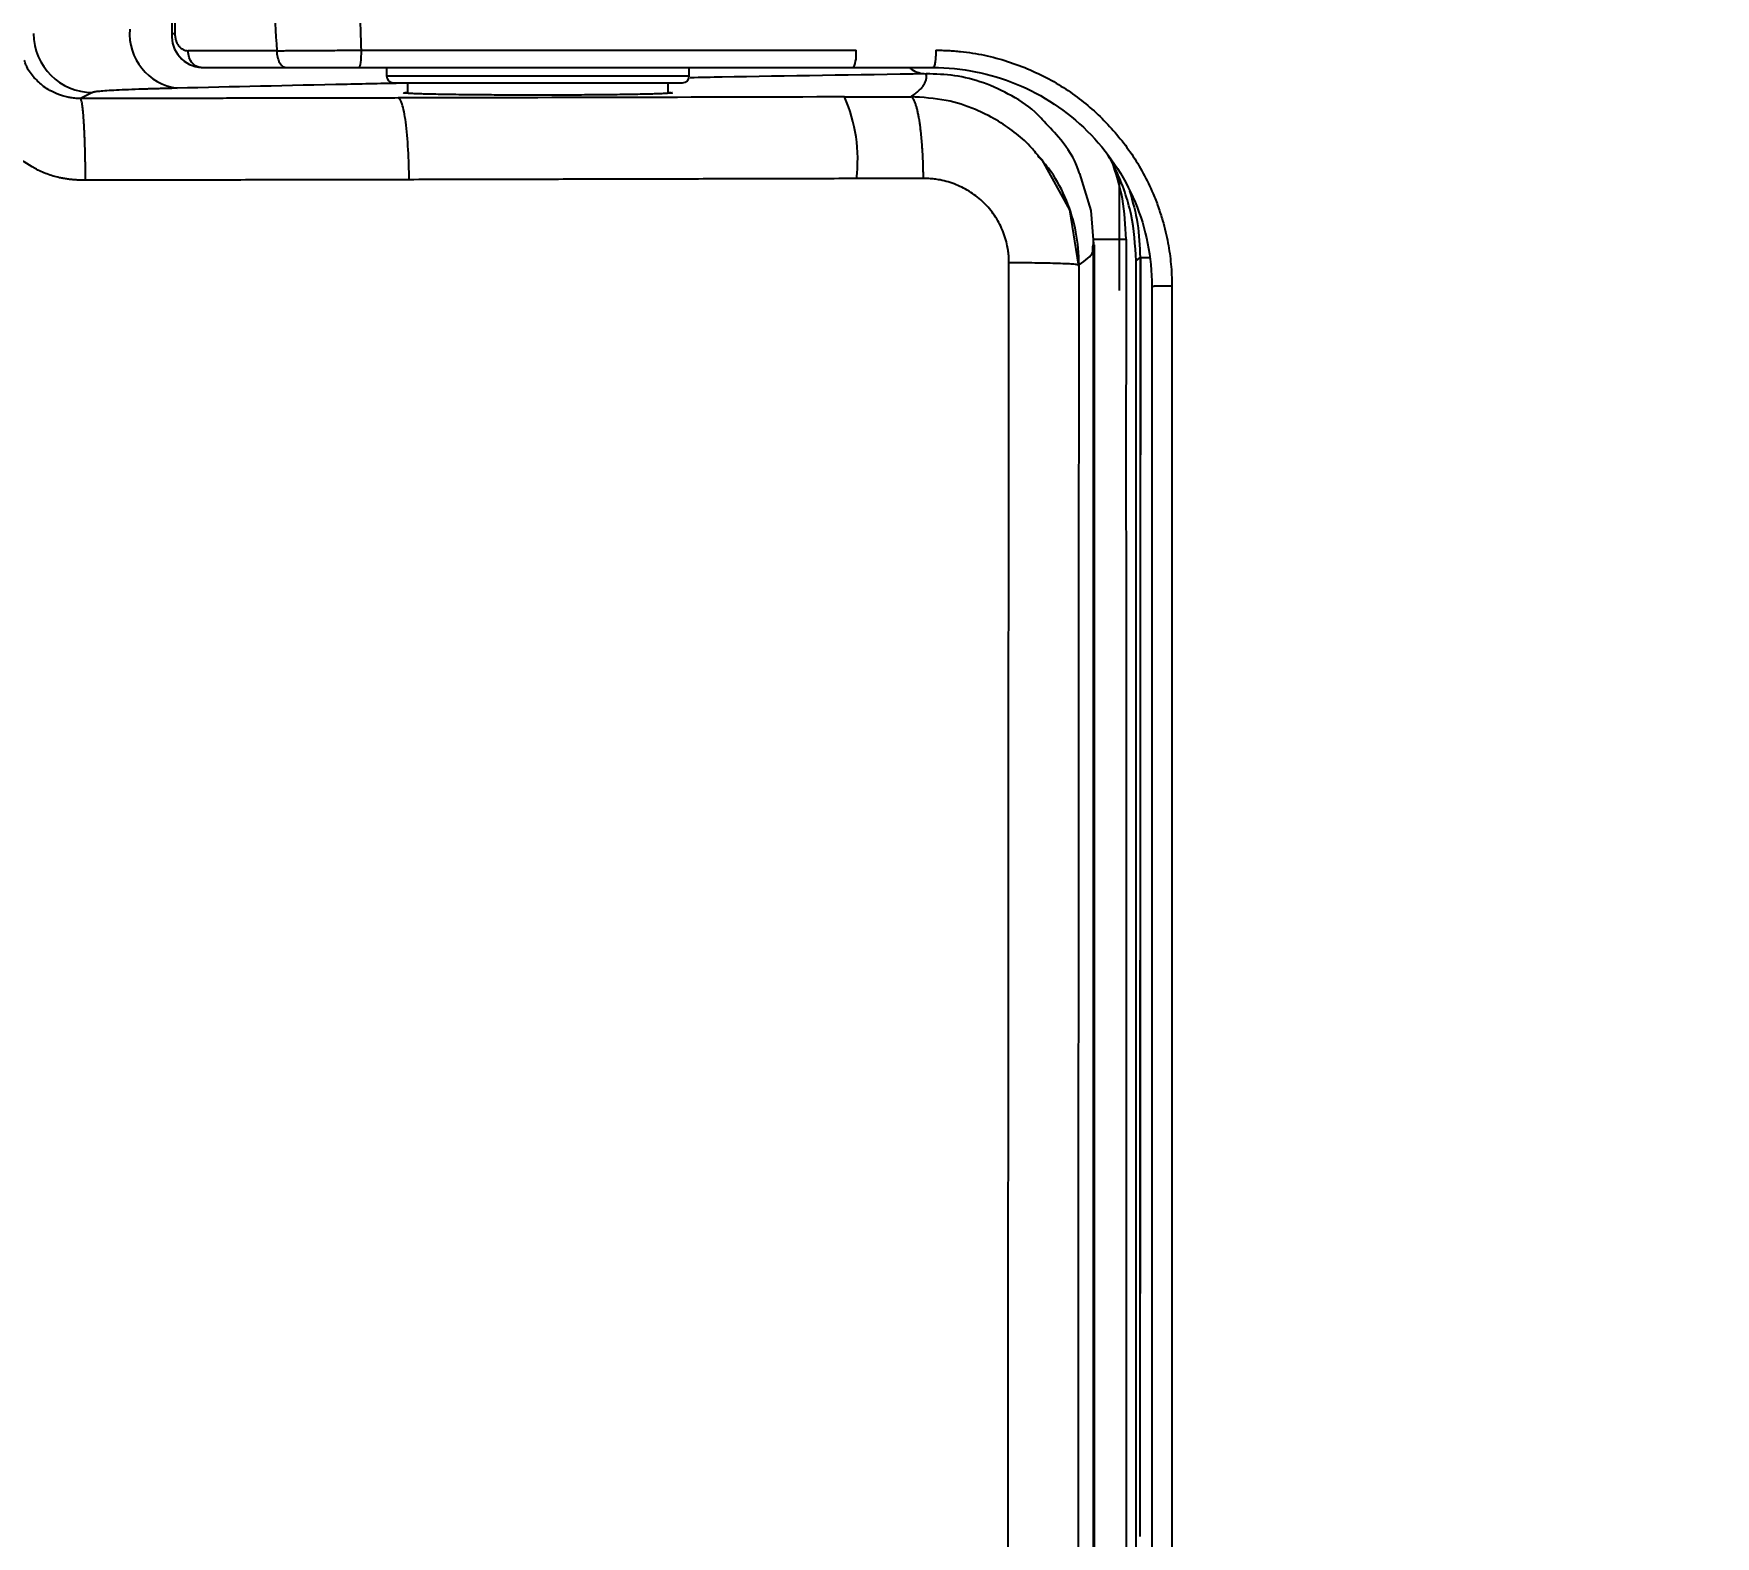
# Model space of a CAD drawing. Header units: millimetres. Extents: x 1416 to 7337, y -4252 to -1725.
# Drawn here: x 1796.1 to 1896.1, y -2442.9 to -2353.5 of the extents above; entities that cross this region are included whole.
import ezdxf

# ---------------------------------------------------------------- set-up
doc = ezdxf.new("R2010")
doc.units = ezdxf.units.MM
doc.header["$MEASUREMENT"] = 0
doc.styles.get("Standard").update_dxf_attribs({"font": 'NanumGothic.ttf'})
doc.dimstyles.get("Standard").update_dxf_attribs({"dimtxt": 0.18, "dimasz": 0.18, "dimexe": 0.18, "dimexo": 0.0625, "dimgap": 0.09, "dimtad": 0, "dimtih": 1, "dimtoh": 1, "dimdec": 4, "dimzin": 0, "dimdsep": 46, "dimtxsty": 'Standard', "dimcen": 0.09, "dimadec": 0, "dimazin": 0, "dimtfac": 1, "dimtdec": 4, "dimtofl": 0, "dimtmove": 0, "dimatfit": 3, "dimfxl": 0, "dimtolj": 1, "dimtzin": 0, "dimarcsym": 0})

# ---------------------------------------------------------------- blocks, each defined once
blk = doc.blocks.new('*D54')
at = {"color": 0, "lineweight": -2}
for p, q in [((1602.058, -2504.981), (1602.058, -2188.854)), ((1622.058, -2189.034), (2237.019, -2189.034)), ((2257.019, -2504.981), (2257.019, -2188.854))]:
    blk.add_line(p, q, dxfattribs=at)
at = {"color": 0}
for points in [[(1622.058, -2185.701), (1622.058, -2192.368), (1602.058, -2189.034)], [(2237.019, -2185.701), (2237.019, -2192.368), (2257.019, -2189.034)]]:
    blk.add_solid(points, dxfattribs=at)
at = {"layer": 'Defpoints', "color": 0}
for p in [(2257.019, -2189.034), (1602.058, -2505.043), (2257.019, -2505.043)]:
    blk.add_point(p, dxfattribs=at)
at = {"color": 2, "insert": (1929.538, -2165.426), "char_height": 25, "attachment_point": 5}
blk.add_mtext('\\A1;655', dxfattribs=at)
blk = doc.blocks.new('*D55')
at = {"color": 0, "lineweight": -2}
for p, q in [((1864.583, -2304.464), (2414.37, -2304.464)), ((2414.19, -2324.464), (2414.19, -2685.002)), ((1852.054, -2705.002), (2414.37, -2705.002))]:
    blk.add_line(p, q, dxfattribs=at)
at = {"color": 0}
for points in [[(2410.856, -2324.464), (2417.523, -2324.464), (2414.19, -2304.464)], [(2410.856, -2685.002), (2417.523, -2685.002), (2414.19, -2705.002)]]:
    blk.add_solid(points, dxfattribs=at)
at = {"layer": 'Defpoints', "color": 0}
for p in [(1864.52, -2304.464), (1851.992, -2705.002), (2414.19, -2705.002)]:
    blk.add_point(p, dxfattribs=at)
at = {"color": 2, "insert": (2390.67, -2504.733), "char_height": 25, "attachment_point": 5, "rotation": 90}
blk.add_mtext('\\A1;400', dxfattribs=at)

msp = doc.modelspace()

# ---------------------------------------------------------------- linework, layer by layer
for p, q in [((1804.29164, -2328.40003), (1804.29164, -2353.54845)), ((1804.4773, -2328.40385), (1804.4773, -2353.54316)), ((1810.5271, -2354.54316), (1805.25708, -2354.54316)), ((1815.54243, -2354.51306), (1844.96926, -2354.51306)), ((1817.05724, -2355.54317), (1817.05724, -2356.04316)), ((1835.05724, -2356.04316), (1835.05724, -2355.54317)), ((1817.05724, -2356.04316), (1835.05724, -2356.04316)), ((1818.30724, -2356.44192), (1818.30724, -2357.06604)), ((1833.80724, -2357.06604), (1833.80724, -2356.44192)), ((1799.57338, -2357.02595), (1798.85661, -2357.38423)), ((1860.63243, -2368.79499), (1860.63243, -2362.16375)), ((1859.15532, -2644.00099), (1859.15532, -2366.08502)), ((1861.62069, -2367.03274), (1861.85971, -2366.84153)), ((1861.62069, -2643.05358), (1861.62069, -2367.03274))]:
    msp.add_line(p, q)
for points in [[(1858.20606, -2367.34766), (1857.68377, -2364.00722), (1856.04177, -2361.02107), (1855.87057, -2360.8699)], [(1859.11656, -2366.28217), (1858.95703, -2364.05082), (1858.26773, -2361.85022)], [(1861.87125, -2366.84299), (1861.87075, -2374.95101), (1861.87016, -2382.19953), (1861.86953, -2388.58854), (1861.86892, -2394.11806), (1861.86839, -2398.7881), (1861.86792, -2402.67218), (1861.86745, -2406.44728), (1861.86689, -2410.92134), (1861.86633, -2415.47056), (1861.8656, -2420.11494), (1861.8593, -2425.50717), (1861.85414, -2428.43097)]]:
    msp.add_lwpolyline(points)
for centre, radius, start, end in [((1799.57667, -2353.5248), 3.50115, 180.0276558, 269.9462332), ((1805.03537, -2353.53778), 3.25917, 175.3001667, 262.6542934), ((1806.16875, -2353.66572), 1.88069, 176.2637182, 266.5598697), ((1843.03484, -2354.771), 1.95155, 336.6923075, 7.5950219), ((1817.45724, -2356.04316), 0.4, 180, 270), ((1834.65724, -2356.04316), 0.4, 270, 0), ((1835.65278, -2361.03367), 9.41425, 353.2160285, 23.4359974)]:
    msp.add_arc(centre, radius, start, end)
for points, knots in [([(1810.32467, -2341.53984), (1810.23461, -2343.69314), (1810.22157, -2345.8631), (1810.30843, -2350.20363), (1810.40781, -2352.37447), (1810.52711, -2354.54316)], [0, 0, 0, 0, 0.5, 0.5, 1, 1, 1, 1]), ([(1814.65312, -2341.34319), (1814.68575, -2341.60806), (1814.75112, -2342.13867), (1814.84058, -2342.93692), (1814.95292, -2344.01712), (1815.07919, -2345.40924), (1815.26808, -2347.90708), (1815.39638, -2350.38157), (1815.49092, -2352.84899), (1815.52475, -2353.94203), (1815.54243, -2354.51306)], [0, 0, 0, 0, 0.06062222, 0.12144283, 0.18246639, 0.30733217, 0.43897929, 0.75153691, 0.87019771, 1, 1, 1, 1]), ([(1804.4773, -2353.54316), (1804.43143, -2353.54316), (1804.3397, -2353.54316), (1804.28687, -2353.54316), (1804.29638, -2353.54316), (1804.29807, -2353.54316)], [0, 0, 0, 0, 0.45099524, 0.90199274, 1, 1, 1, 1]), ([(1804.4773, -2353.54316), (1804.47781, -2353.57158), (1804.47881, -2353.62816), (1804.48696, -2353.71204), (1804.50001, -2353.7942), (1804.51842, -2353.87463), (1804.5535, -2353.99099), (1804.61574, -2354.13511), (1804.71569, -2354.28255), (1804.83406, -2354.39891), (1804.96574, -2354.48111), (1805.10821, -2354.53383), (1805.20707, -2354.54003), (1805.25708, -2354.54316)], [0, 0, 0, 0, 0.04696701, 0.09353395, 0.14023909, 0.18761596, 0.23617598, 0.35662059, 0.48111034, 0.60511771, 0.73550211, 0.86619828, 1, 1, 1, 1]), ([(1799.15977, -2362.24067), (1799.06499, -2362.24006), (1798.87879, -2362.23888), (1798.60463, -2362.2264), (1798.34076, -2362.20597), (1798.08717, -2362.17692), (1797.84387, -2362.13938), (1797.56025, -2362.0834), (1797.23273, -2361.99765), (1796.74347, -2361.83109), (1795.92587, -2361.45692), (1794.88478, -2360.70981), (1793.89337, -2359.57289), (1793.15805, -2358.25864), (1792.76886, -2357.07801), (1792.5719, -2356.08957), (1792.47456, -2355.34475), (1792.42942, -2354.71112), (1792.40522, -2354.26937), (1792.39653, -2354.01784), (1792.39579, -2353.89202), (1792.39544, -2353.83161)], [0, 0, 0, 0, 0.02346978, 0.04610681, 0.06793511, 0.08898149, 0.10927586, 0.12885157, 0.16050645, 0.19296705, 0.2566178, 0.38228447, 0.50634457, 0.62659917, 0.75218709, 0.81184602, 0.87566003, 0.93776853, 0.96888575, 0.98506098, 1, 1, 1, 1]), ([(1806.04199, -2355.54318), (1805.99392, -2355.54318), (1805.94762, -2355.53754), (1805.86017, -2355.51763), (1805.81726, -2355.50318), (1805.68494, -2355.44172), (1805.59534, -2355.37654), (1805.43759, -2355.19538), (1805.37017, -2355.07933), (1805.27974, -2354.8206), (1805.25708, -2354.67888), (1805.25708, -2354.54316)], [0, 0, 0, 0, 0.125, 0.125, 0.25, 0.25, 0.5, 0.5, 0.75, 0.75, 1, 1, 1, 1]), ([(1810.5271, -2354.54316), (1810.59961, -2354.54253), (1810.74247, -2354.54129), (1810.96027, -2354.53944), (1811.17541, -2354.53767), (1811.3874, -2354.53599), (1811.59519, -2354.53441), (1811.79797, -2354.53293), (1811.99499, -2354.53156), (1812.18556, -2354.53029), (1812.36909, -2354.52912), (1812.54504, -2354.52803), (1812.71298, -2354.52702), (1813.00579, -2354.52524), (1813.42659, -2354.52275), (1813.97679, -2354.51978), (1814.51477, -2354.51719), (1815.0363, -2354.51495), (1815.37577, -2354.51368), (1815.54243, -2354.51306)], [0, 0, 0, 0, 0.05026377, 0.09902118, 0.14620817, 0.19176746, 0.23564843, 0.27780682, 0.31820443, 0.35680875, 0.3935925, 0.42853327, 0.46161301, 0.4928176, 0.60036046, 0.70511593, 0.80679143, 0.9051481, 1, 1, 1, 1]), ([(1810.5271, -2354.54316), (1810.5271, -2354.66175), (1810.53986, -2354.78955), (1810.59745, -2355.03642), (1810.64246, -2355.15471), (1810.75718, -2355.34947), (1810.82649, -2355.42529), (1810.97037, -2355.52196), (1811.0445, -2355.54316), (1811.11314, -2355.54316)], [0, 0, 0, 0, 0.25, 0.25, 0.5, 0.5, 0.75, 0.75, 1, 1, 1, 1]), ([(1815.54243, -2354.51306), (1815.54347, -2354.78336), (1815.5305, -2355.04547), (1815.48249, -2355.43362), (1815.44949, -2355.54316), (1815.41502, -2355.54316)], [0, 0, 0, 0, 0.5, 0.5, 1, 1, 1, 1]), ([(1849.71128, -2354.51306), (1849.71196, -2354.65841), (1849.70759, -2354.7995), (1849.69612, -2354.98201), (1849.69151, -2355.0382), (1849.68129, -2355.14007), (1849.67588, -2355.18457), (1849.65709, -2355.31451), (1849.64091, -2355.39456), (1849.60235, -2355.50962), (1849.57999, -2355.54355), (1849.55724, -2355.54356)], [0, 0, 0, 0, 0.25, 0.25, 0.375, 0.375, 0.5, 0.5, 0.75, 0.75, 1, 1, 1, 1]), ([(1849.71129, -2354.51306), (1849.83364, -2354.51384), (1850.07823, -2354.51541), (1850.44482, -2354.52988), (1850.81088, -2354.55323), (1851.29502, -2354.59705), (1851.89291, -2354.67452), (1852.8324, -2354.84841), (1853.98881, -2355.15781), (1855.31961, -2355.65703), (1856.57061, -2356.27126), (1858.08234, -2357.2138), (1859.75965, -2358.62814), (1861.15374, -2360.32175), (1862.06689, -2361.82595), (1862.5759, -2362.88589), (1862.94343, -2363.82948), (1863.18767, -2364.58557), (1863.37681, -2365.29921), (1863.51579, -2365.95302), (1863.62021, -2366.5964), (1863.69269, -2367.23126), (1863.73802, -2367.87174), (1863.74359, -2368.30066), (1863.74639, -2368.51586)], [0, 0, 0, 0, 0.01677897, 0.033544806, 0.050308669, 0.067081722, 0.100209182, 0.132944529, 0.198034748, 0.263991667, 0.327345962, 0.388442461, 0.507181353, 0.624935459, 0.685210671, 0.745918444, 0.784240537, 0.822485689, 0.853573751, 0.884267657, 0.913030045, 0.941863624, 0.970832524, 1, 1, 1, 1]), ([(1797.13143, -2356.95365), (1797.06514, -2356.91666), (1796.87417, -2356.8101), (1796.49401, -2356.54218), (1796.03559, -2356.08309), (1795.6712, -2355.57791), (1795.55153, -2355.20901), (1795.52075, -2355.11413)], [0, 0, 0, 0, 0.09295808, 0.267819, 0.57278388, 0.89011977, 1, 1, 1, 1]), ([(1811.11314, -2355.54316), (1811.72703, -2355.54316), (1812.42539, -2355.54316), (1813.89392, -2355.54316), (1814.66362, -2355.54316), (1815.41502, -2355.54316)], [0, 0, 0, 0, 0.5, 0.5, 1, 1, 1, 1]), ([(1815.41502, -2355.54316), (1820.55594, -2355.54316), (1824.99264, -2355.54316), (1835.26438, -2355.54316), (1839.69659, -2355.54316), (1844.82712, -2355.54316)], [0, 0, 0, 0, 0.5, 0.5, 1, 1, 1, 1]), ([(1848.14773, -2355.54317), (1848.19618, -2355.58401), (1848.4968, -2355.83743), (1848.84485, -2355.8818), (1849.13682, -2355.91902)], [0, 0, 0, 0, 0.1611563, 1, 1, 1, 1]), ([(1849.55724, -2355.54356), (1850.40241, -2355.54371), (1851.24864, -2355.62595), (1852.90798, -2355.95389), (1853.7214, -2356.19915), (1856.06918, -2357.16507), (1857.50982, -2358.11961), (1859.92379, -2360.51675), (1860.89612, -2361.95908), (1861.88417, -2364.32656), (1862.13546, -2365.14919), (1862.47222, -2366.82888), (1862.55688, -2367.68641), (1862.55679, -2368.54316)], [0, 0, 0, 0, 0.125, 0.125, 0.25, 0.25, 0.5, 0.5, 0.75, 0.75, 0.875, 0.875, 1, 1, 1, 1]), ([(1818.30724, -2356.46871), (1817.09827, -2356.49282), (1812.25717, -2356.58935), (1807.89299, -2356.69268), (1804.61867, -2356.7702)], [0, 0, 0, 0, 0.24972864, 1, 1, 1, 1]), ([(1817.4573, -2356.44316), (1817.4573, -2356.44316), (1818.36341, -2356.44316), (1821.58892, -2356.44316), (1823.77646, -2356.44316), (1828.33802, -2356.44316), (1830.52555, -2356.44316), (1833.75106, -2356.44316), (1834.65717, -2356.44316), (1834.65717, -2356.44316)], [0, 0, 0, 0, 0.25, 0.25, 0.5, 0.5, 0.75, 0.75, 1, 1, 1, 1]), ([(1849.13682, -2355.91903), (1844.9999, -2355.98279), (1840.18141, -2356.05705), (1835.73922, -2356.13799), (1835.11087, -2356.14944)], [0, 0, 0, 0, 0.85854913, 1, 1, 1, 1]), ([(1848.21775, -2357.27919), (1848.26423, -2357.24897), (1848.35719, -2357.18853), (1848.48288, -2357.09786), (1848.59852, -2357.0072), (1848.7031, -2356.91653), (1848.79691, -2356.82586), (1848.87985, -2356.73519), (1848.95197, -2356.64451), (1849.01324, -2356.55384), (1849.06367, -2356.46316), (1849.10326, -2356.37247), (1849.132, -2356.28179), (1849.14996, -2356.19111), (1849.15687, -2356.10042), (1849.15371, -2356.00973), (1849.14245, -2355.94927), (1849.13682, -2355.91904)], [0, 0, 0, 0, 0.0666711, 0.13334031, 0.20000791, 0.26667421, 0.33333949, 0.40000404, 0.46666814, 0.5333321, 0.5999962, 0.66666073, 0.73332598, 0.79999225, 0.86665981, 0.93332896, 1, 1, 1, 1]), ([(1856.14353, -2358.74879), (1856.02772, -2358.61777), (1855.45395, -2357.96862), (1854.22005, -2357.17934), (1852.52955, -2356.3881), (1850.822, -2355.96753), (1849.70058, -2355.93525), (1849.13682, -2355.91902)], [0, 0, 0, 0, 0.05748231, 0.28478993, 0.51868215, 0.75802944, 1, 1, 1, 1]), ([(1798.85661, -2357.38423), (1798.79811, -2357.3836), (1798.68467, -2357.38236), (1798.47089, -2357.36697), (1798.28003, -2357.34117), (1798.08939, -2357.30435), (1797.95008, -2357.27193), (1797.80551, -2357.23171), (1797.63925, -2357.17833), (1797.41069, -2357.0931), (1797.23616, -2357.00595), (1797.13143, -2356.95366)], [0, 0, 0, 0, 0.093004, 0.1803626, 0.34069103, 0.39909345, 0.49487934, 0.57835161, 0.6527825, 0.79163826, 1, 1, 1, 1]), ([(1817.75385, -2357.35279), (1817.21032, -2357.35401), (1816.12326, -2357.35645), (1814.49114, -2357.35988), (1812.85797, -2357.36316), (1811.22369, -2357.36627), (1809.58838, -2357.36921), (1807.95211, -2357.37198), (1806.3564, -2357.37451), (1804.42388, -2357.37739), (1802.74475, -2357.37965), (1801.27815, -2357.38146), (1800.55916, -2357.3824), (1800.00119, -2357.38302), (1799.57766, -2357.38345), (1799.19771, -2357.38382), (1798.94851, -2357.38413), (1798.85661, -2357.38424)], [0, 0, 0, 0, 0.08658457, 0.17316897, 0.25975333, 0.34633766, 0.43292192, 0.51950629, 0.60609035, 0.68609176, 0.8259652, 0.87218448, 0.9184077, 0.93988248, 0.96052724, 0.9854424, 1, 1, 1, 1]), ([(1799.15977, -2362.24067), (1799.15951, -2362.16796), (1799.15899, -2362.0237), (1799.15751, -2361.80997), (1799.15554, -2361.60118), (1799.15309, -2361.39809), (1799.15022, -2361.20134), (1799.14695, -2361.01152), (1799.14335, -2360.8291), (1799.13946, -2360.65448), (1799.13534, -2360.48796), (1799.13103, -2360.32979), (1799.12659, -2360.18009), (1799.12206, -2360.03896), (1799.11748, -2359.90641), (1799.11291, -2359.78239), (1799.10839, -2359.66682), (1799.10394, -2359.55955), (1799.09962, -2359.46043), (1799.09544, -2359.36926), (1799.09145, -2359.28583), (1799.08767, -2359.20992), (1799.08413, -2359.1413), (1799.08084, -2359.07975), (1799.07782, -2359.02506), (1799.0751, -2358.977), (1799.07269, -2358.93539), (1799.07059, -2358.90005), (1799.06883, -2358.87082), (1799.0674, -2358.84756), (1799.0593, -2358.71702), (1799.04365, -2358.49003), (1799.01897, -2358.19746), (1798.99294, -2357.94797), (1798.96597, -2357.7439), (1798.9385, -2357.58575), (1798.91093, -2357.47405), (1798.88364, -2357.40336), (1798.86553, -2357.39055), (1798.85661, -2357.38423)], [0, 0, 0, 0, 0.028636018, 0.056813221, 0.084471543, 0.11155351, 0.138004595, 0.163773507, 0.188812416, 0.213077095, 0.236527014, 0.259125348, 0.28083895, 0.301638251, 0.321497131, 0.340392744, 0.358305318, 0.375217929, 0.391116267, 0.405988382, 0.419824442, 0.432616476, 0.444358144, 0.455044494, 0.464671755, 0.473237127, 0.480738598, 0.48717478, 0.492544757, 0.496847963, 0.500084073, 0.565435235, 0.630547214, 0.695103727, 0.758804518, 0.821373229, 0.882563663, 0.942164161, 1, 1, 1, 1]), ([(1804.61867, -2356.7702), (1804.52303, -2356.77253), (1804.33187, -2356.77717), (1804.05465, -2356.78425), (1803.78466, -2356.79141), (1803.52256, -2356.79865), (1803.26818, -2356.80597), (1803.02156, -2356.81338), (1802.78268, -2356.82088), (1802.32079, -2356.83601), (1801.68802, -2356.85928), (1800.97908, -2356.89132), (1800.40737, -2356.92418), (1800.04912, -2356.95212), (1799.8338, -2356.97469), (1799.70915, -2356.99171), (1799.61822, -2357.0088), (1799.58833, -2357.02023), (1799.57338, -2357.02595)], [0, 0, 0, 0, 0.03127017, 0.06250743, 0.09372248, 0.12492607, 0.15612892, 0.18734179, 0.21857541, 0.24984047, 0.37481487, 0.49982651, 0.62484245, 0.74989038, 0.81244266, 0.87492088, 0.93741127, 1, 1, 1, 1]), ([(1818.39802, -2362.2092), (1818.39461, -2361.63385), (1818.37777, -2361.01871), (1818.31132, -2359.8333), (1818.26155, -2359.26638), (1818.13694, -2358.32693), (1818.06247, -2357.95721), (1817.90783, -2357.47578), (1817.82808, -2357.36276), (1817.75385, -2357.35279)], [0, 0, 0, 0, 0.25, 0.25, 0.5, 0.5, 0.75, 0.75, 1, 1, 1, 1]), ([(1834.05724, -2357.04316), (1834.05619, -2357.04486), (1834.05409, -2357.04826), (1834.0373, -2357.05336), (1834.01052, -2357.05845), (1833.97276, -2357.06353), (1833.89801, -2357.07137), (1833.75736, -2357.08184), (1833.50381, -2357.09482), (1833.17244, -2357.10749), (1832.62257, -2357.1239), (1831.75569, -2357.14266), (1830.67795, -2357.15771), (1829.73858, -2357.16732), (1828.79724, -2357.17491), (1827.56945, -2357.18123), (1826.0574, -2357.1836), (1824.54519, -2357.18123), (1823.31755, -2357.17492), (1822.37605, -2357.16732), (1821.43667, -2357.15771), (1820.35879, -2357.14266), (1819.49202, -2357.1239), (1818.94212, -2357.10749), (1818.61078, -2357.09483), (1818.3572, -2357.08184), (1818.20145, -2357.07027), (1818.11263, -2357.06016), (1818.06594, -2357.05167), (1818.06014, -2357.046), (1818.05724, -2357.04316)], [0, 0, 0, 0, 0.01163016, 0.02326629, 0.03492414, 0.04661935, 0.05836742, 0.08932747, 0.120094, 0.15214666, 0.18446117, 0.25009293, 0.31585792, 0.34811506, 0.38004565, 0.43958467, 0.50000284, 0.56040102, 0.61996002, 0.65186954, 0.68414775, 0.74991274, 0.8155445, 0.84783795, 0.87991167, 0.91065724, 0.94163825, 0.9611768, 0.98060654, 1, 1, 1, 1]), ([(1844.29041, -2357.28939), (1844.94519, -2357.28773), (1846.25504, -2357.28442), (1847.56342, -2357.28093), (1848.21775, -2357.27919)], [0, 0, 0, 0, 0.49989037, 1, 1, 1, 1]), ([(1855.86214, -2360.88321), (1855.68437, -2360.65202), (1855.25339, -2360.09154), (1854.37044, -2359.35568), (1853.29098, -2358.61221), (1851.94348, -2357.95023), (1850.24424, -2357.39993), (1848.92918, -2357.32157), (1848.21775, -2357.27918)], [0, 0, 0, 0, 0.0998239, 0.24200247, 0.39180726, 0.54922382, 0.75613768, 1, 1, 1, 1]), ([(1848.97499, -2362.13553), (1848.97428, -2362.05889), (1848.97283, -2361.90144), (1848.96843, -2361.65988), (1848.96203, -2361.40716), (1848.95319, -2361.14406), (1848.94165, -2360.87161), (1848.92712, -2360.59118), (1848.90931, -2360.30452), (1848.88797, -2360.01372), (1848.86286, -2359.7213), (1848.8338, -2359.43013), (1848.80066, -2359.14343), (1848.76338, -2358.86472), (1848.72201, -2358.59772), (1848.67667, -2358.34623), (1848.62759, -2358.11405), (1848.57511, -2357.90476), (1848.51965, -2357.72162), (1848.46174, -2357.5675), (1848.40197, -2357.44437), (1848.34098, -2357.35456), (1848.27943, -2357.29577), (1848.23825, -2357.2847), (1848.21775, -2357.27919)], [0, 0, 0, 0, 0.03018167, 0.06200372, 0.09550097, 0.13070116, 0.16762318, 0.20627507, 0.24665194, 0.28873389, 0.33248397, 0.3778463, 0.42474452, 0.47308073, 0.52273496, 0.57356546, 0.62540977, 0.6780867, 0.73139923, 0.78513815, 0.83908641, 0.89302386, 0.94673225, 1, 1, 1, 1]), ([(1858.26351, -2361.85162), (1858.23656, -2361.76808), (1857.98478, -2360.98763), (1857.25562, -2359.89742), (1856.48013, -2359.09645), (1856.14353, -2358.74879)], [0, 0, 0, 0, 0.06352763, 0.59353539, 1, 1, 1, 1]), ([(1858.23352, -2367.26521), (1858.19728, -2366.61208), (1858.12471, -2365.30406), (1857.52368, -2363.4393), (1856.7755, -2361.93026), (1856.10781, -2361.16484), (1855.86214, -2360.88321)], [0, 0, 0, 0, 0.28097181, 0.5627013, 0.83909919, 1, 1, 1, 1]), ([(1861.62069, -2367.03274), (1861.56347, -2366.10116), (1861.47666, -2364.68792), (1860.95458, -2362.90378), (1860.48171, -2361.69913), (1860.08918, -2360.99702), (1859.91884, -2360.69235)], [0, 0, 0, 0, 0.406877064, 0.617245143, 0.833913124, 1, 1, 1, 1]), ([(1861.01984, -2365.74292), (1860.98182, -2364.93303), (1860.90623, -2363.32251), (1860.42227, -2361.83025), (1860.18169, -2361.08841)], [0, 0, 0, 0, 0.50287205, 1, 1, 1, 1]), ([(1818.39802, -2362.2092), (1817.83181, -2362.21048), (1816.66766, -2362.2131), (1814.87205, -2362.2168), (1812.97978, -2362.22046), (1810.99056, -2362.22406), (1808.90432, -2362.22762), (1806.95923, -2362.23067), (1805.18764, -2362.23353), (1803.87517, -2362.23402), (1802.9846, -2362.23646), (1802.46757, -2362.23774), (1802.07075, -2362.23924), (1801.62514, -2362.23913), (1801.17948, -2362.23711), (1800.73284, -2362.23561), (1800.31345, -2362.23643), (1799.88242, -2362.23994), (1799.50726, -2362.2436), (1799.2534, -2362.24146), (1799.15977, -2362.24067)], [0, 0, 0, 0, 0.08859764, 0.18216201, 0.28069311, 0.38419096, 0.49265555, 0.60608688, 0.68734815, 0.7686094, 0.81043142, 0.82596172, 0.84907071, 0.87218076, 0.89529222, 0.91840293, 0.94165775, 0.96052461, 0.98544106, 1, 1, 1, 1]), ([(1845.00112, -2362.14573), (1843.58374, -2362.14927), (1840.72524, -2362.15639), (1836.40022, -2362.16695), (1832.00274, -2362.17752), (1827.53262, -2362.1881), (1822.98997, -2362.19869), (1819.93659, -2362.20568), (1818.39802, -2362.2092)], [0, 0, 0, 0, 0.159972341, 0.322622412, 0.487950212, 0.655955742, 0.826639005, 1, 1, 1, 1]), ([(1854.05958, -2367.12731), (1854.05882, -2367.06117), (1854.0573, -2366.92916), (1854.04511, -2366.73173), (1854.02567, -2366.53542), (1853.99825, -2366.34022), (1853.94548, -2366.04918), (1853.84784, -2365.66581), (1853.67821, -2365.20138), (1853.46316, -2364.75554), (1853.11839, -2364.19283), (1852.58457, -2363.55713), (1851.937, -2363.03945), (1851.36664, -2362.70642), (1850.9156, -2362.4992), (1850.44637, -2362.33626), (1850.01712, -2362.23248), (1849.63581, -2362.17238), (1849.3061, -2362.14052), (1849.08547, -2362.13719), (1848.97499, -2362.13553)], [0, 0, 0, 0, 0.02494812, 0.04979141, 0.07457021, 0.0993252, 0.12409716, 0.18608348, 0.24822797, 0.31032418, 0.37260512, 0.49719968, 0.62223164, 0.68493871, 0.74783884, 0.81074039, 0.87379446, 0.91584472, 0.95785654, 1, 1, 1, 1]), ([(1861.23155, -2362.87616), (1861.41347, -2363.51531), (1861.77255, -2364.77686), (1861.83092, -2366.15942), (1861.85971, -2366.84153)], [0, 0, 0, 0, 0.50663816, 1, 1, 1, 1]), ([(1858.23352, -2367.26521), (1858.60159, -2367.0115), (1859.07414, -2366.68578), (1859.05445, -2366.36005), (1859.0501, -2366.28804)], [0, 0, 0, 0, 0.77892254, 1, 1, 1, 1]), ([(1859.07786, -2365.74292), (1859.07831, -2365.74306), (1859.07921, -2365.74335), (1859.09332, -2365.74379), (1859.11703, -2365.74422), (1859.15144, -2365.74462), (1859.19642, -2365.74499), (1859.25207, -2365.74531), (1859.31836, -2365.74557), (1859.39521, -2365.74576), (1859.48243, -2365.74588), (1859.57982, -2365.74592), (1859.68705, -2365.74588), (1859.80378, -2365.74576), (1859.92958, -2365.74557), (1860.06396, -2365.74531), (1860.20639, -2365.74499), (1860.35632, -2365.74463), (1860.51309, -2365.74422), (1860.67623, -2365.74379), (1860.84449, -2365.74335), (1860.96162, -2365.74306), (1861.01991, -2365.74292)], [0, 0, 0, 0, 0.04846528, 0.0973925, 0.1467383, 0.19645685, 0.24650008, 0.29681791, 0.34735852, 0.39806868, 0.44889405, 0.49977954, 0.55066969, 0.60150897, 0.65224223, 0.70281496, 0.75317373, 0.80326646, 0.85304276, 0.90245419, 0.95145453, 1, 1, 1, 1]), ([(1861.01991, -2365.74292), (1861.02271, -2366.14014), (1861.02876, -2367.00007), (1861.03201, -2368.38827), (1861.0312, -2369.97297), (1861.02636, -2371.86964), (1861.01652, -2374.57776), (1861.0128, -2379.02658), (1861.02276, -2385.03528), (1861.01914, -2398.19855), (1861.02031, -2412.05701), (1861.01943, -2439.52981), (1861.02017, -2474.45727), (1861.01992, -2518.57094), (1861.0197, -2558.95154), (1861.02034, -2587.90129), (1861.01947, -2609.15327), (1861.02087, -2620.10385), (1861.01846, -2628.45055), (1861.01804, -2633.08254), (1861.02258, -2636.74306), (1861.02863, -2639.45321), (1861.03205, -2642.03323), (1861.02362, -2643.67023), (1861.02016, -2644.34341)], [0, 0, 0, 0, 0.00427745, 0.00926012, 0.01494827, 0.02134171, 0.02968377, 0.04410983, 0.069247, 0.09438617, 0.18585314, 0.21847644, 0.39021604, 0.56195565, 0.69349704, 0.82503843, 0.87368956, 0.92234061, 0.94295534, 0.96356769, 0.97221834, 0.98237224, 0.99275104, 1, 1, 1, 1]), ([(1854.05958, -2642.95902), (1854.05761, -2640.54636), (1854.05369, -2635.72034), (1854.04817, -2628.4799), (1854.04293, -2621.23712), (1854.03799, -2613.99197), (1854.03337, -2606.74448), (1854.02905, -2599.49467), (1854.02504, -2592.24255), (1854.02135, -2584.98813), (1854.01797, -2577.73144), (1854.01491, -2570.47248), (1854.01217, -2563.21127), (1854.00975, -2555.94783), (1854.00766, -2548.68216), (1854.00588, -2541.4143), (1854.00444, -2534.14425), (1854.00331, -2526.87202), (1854.00251, -2519.59764), (1854.00202, -2512.32111), (1854.00182, -2502.86033), (1854.0023, -2491.2185), (1854.00404, -2477.39896), (1854.00695, -2463.58715), (1854.01102, -2449.78316), (1854.01625, -2435.98712), (1854.02264, -2422.19912), (1854.03017, -2408.41927), (1854.03883, -2394.64768), (1854.04853, -2380.88437), (1854.05589, -2371.71217), (1854.05958, -2367.12731)], [0, 0, 0, 0, 0.02624715, 0.05250192, 0.0787643, 0.1050343, 0.13131192, 0.15759717, 0.18389004, 0.21019054, 0.23649867, 0.26281443, 0.28913782, 0.31546885, 0.34180752, 0.36815383, 0.39450778, 0.42086938, 0.44723862, 0.47361552, 0.50000006, 0.55012244, 0.60021758, 0.65028551, 0.70032622, 0.75033974, 0.80032609, 0.85028527, 0.90021731, 0.95012222, 1, 1, 1, 1]), ([(1854.05958, -2367.12731), (1854.58956, -2367.13168), (1855.69004, -2367.14075), (1857.04753, -2367.17337), (1857.95759, -2367.21312), (1858.09709, -2367.24206), (1858.15605, -2367.25429)], [0, 0, 0, 0, 0.25202826, 0.52331737, 0.79854626, 1, 1, 1, 1]), ([(1861.8608, -2366.84153), (1861.8606, -2368.1532), (1861.86012, -2371.21065), (1861.85901, -2377.35668), (1861.85671, -2388.46106), (1861.85238, -2404.2168), (1861.8471, -2420.13134), (1861.84316, -2431.51412), (1861.84073, -2438.0424), (1861.83945, -2441.32282), (1861.83884, -2442.86544)], [0, 0, 0, 0, 0.05175482, 0.12063895, 0.24250921, 0.48991702, 0.74236703, 0.87053914, 0.93912112, 1, 1, 1, 1]), ([(1862.38777, -2366.8524), (1862.33838, -2366.852), (1862.14236, -2366.85042), (1861.92979, -2366.84661), (1861.88385, -2366.84323), (1861.8608, -2366.84153)], [0, 0, 0, 0, 0.14374321, 0.57046848, 1, 1, 1, 1]), ([(1862.55679, -2368.54316), (1862.55677, -2368.53869), (1862.59738, -2368.5343), (1862.73158, -2368.52692), (1862.8236, -2368.52394), (1863.01709, -2368.5195), (1863.13987, -2368.51755), (1863.42564, -2368.51529), (1863.58825, -2368.51501), (1863.74638, -2368.51586)], [0, 0, 0, 0, 0.25, 0.25, 0.5, 0.5, 0.75, 0.75, 1, 1, 1, 1]), ([(1863.74639, -2368.51586), (1863.74636, -2370.89992), (1863.7463, -2375.66922), (1863.74621, -2382.82528), (1863.74612, -2389.9851), (1863.74604, -2397.14869), (1863.74596, -2404.31602), (1863.74588, -2411.48708), (1863.74581, -2418.66187), (1863.74575, -2425.84036), (1863.7457, -2433.02255), (1863.74566, -2440.2084), (1863.74562, -2447.39792), (1863.7456, -2454.59109), (1863.74558, -2461.78789), (1863.74557, -2468.9883), (1863.74556, -2476.19232), (1863.74556, -2483.39993), (1863.74557, -2490.6111), (1863.74557, -2497.82584), (1863.74557, -2507.20728), (1863.74556, -2518.75003), (1863.74556, -2532.44859), (1863.74557, -2546.13431), (1863.7456, -2559.80709), (1863.74567, -2573.46684), (1863.74577, -2587.11344), (1863.7459, -2600.7468), (1863.74605, -2614.36681), (1863.74622, -2627.97345), (1863.74633, -2637.03953), (1863.74639, -2641.57047)], [0, 0, 0, 0, 0.02619972, 0.05241231, 0.07863779, 0.10487616, 0.13112741, 0.15739155, 0.18366859, 0.20995852, 0.23626134, 0.26257706, 0.28890568, 0.3152472, 0.34160162, 0.36796895, 0.39434919, 0.42074233, 0.44714839, 0.47356736, 0.49999925, 0.55020724, 0.60036899, 0.65048452, 0.70055383, 0.75057694, 0.80055387, 0.85048463, 0.90036922, 0.95020768, 1, 1, 1, 1])]:
    msp.add_open_spline(points, degree=3, knots=knots)
for points, degree in [([(1806.04199, -2355.54316), (1807.49763, -2355.54316), (1809.20956, -2355.54316), (1811.11314, -2355.54316)], 3), ([(1844.82712, -2355.54316), (1846.44909, -2355.54316), (1847.9382, -2355.54316), (1849.55724, -2355.54316)], 3), ([(1844.29041, -2357.28939), (1835.45316, -2357.31156), (1826.60743, -2357.3327), (1817.75385, -2357.35279)], 3), ([(1818.05724, -2357.04316), (1818.18224, -2357.03173), (1818.30724, -2357.02029)], 2), ([(1833.80724, -2357.02029), (1833.93224, -2357.03173), (1834.05724, -2357.04316)], 2), ([(1848.97499, -2362.13553), (1847.65137, -2362.13893), (1846.32673, -2362.14233), (1845.00112, -2362.14573)], 3), ([(1859.0501, -2366.28804), (1859.05527, -2366.18653), (1859.06044, -2366.08502)], 2), ([(1859.07786, -2644.34301), (1859.07786, -2551.47632), (1859.07786, -2458.60962), (1859.07786, -2365.74292)], 3), ([(1858.15605, -2367.25429), (1858.19478, -2367.25975), (1858.23352, -2367.26521)], 2), ([(1858.23352, -2642.8211), (1858.16326, -2550.99359), (1858.16326, -2459.09272), (1858.23352, -2367.26521)], 3), ([(1862.55724, -2368.54316), (1862.55724, -2459.51874), (1862.55724, -2550.56761), (1862.55724, -2641.54316)], 3)]:
    msp.add_open_spline(points, degree=degree)

# ---------------------------------------------------------------- dimensions: what is measured, and where the dimension line sits
at = {"color": 3}
dim = msp.add_linear_dim(base=(2257.01874, -2189.03448), p1=(1602.05756, -2505.04316), p2=(2257.01874, -2505.04316), dimstyle='Standard', override={"dimtxt": 25, "dimasz": 20, "dimgap": 10, "dimtad": 1, "dimtih": 0, "dimdec": 0, "dimclrt": 2, "dimtdec": 0, "dimtmove": 2}, dxfattribs=at)
dim.commit()
dim.dimension.update_dxf_attribs({"geometry": '*D54', "text_midpoint": (1929.53815, -2165.42576)})
dim = msp.add_linear_dim(base=(2414.18957, -2705.00169), p1=(1864.52008, -2304.4638), p2=(1851.99192, -2705.00169), angle=90, text='400', dimstyle='Standard', override={"dimtxt": 25, "dimasz": 20, "dimgap": 10, "dimtad": 1, "dimtih": 0, "dimdec": 0, "dimclrt": 2, "dimtdec": 0, "dimtmove": 2}, dxfattribs=at)
dim.commit()
dim.dimension.update_dxf_attribs({"geometry": '*D55', "text_midpoint": (2390.67026, -2504.73274)})

doc.saveas('drawing.dxf')
